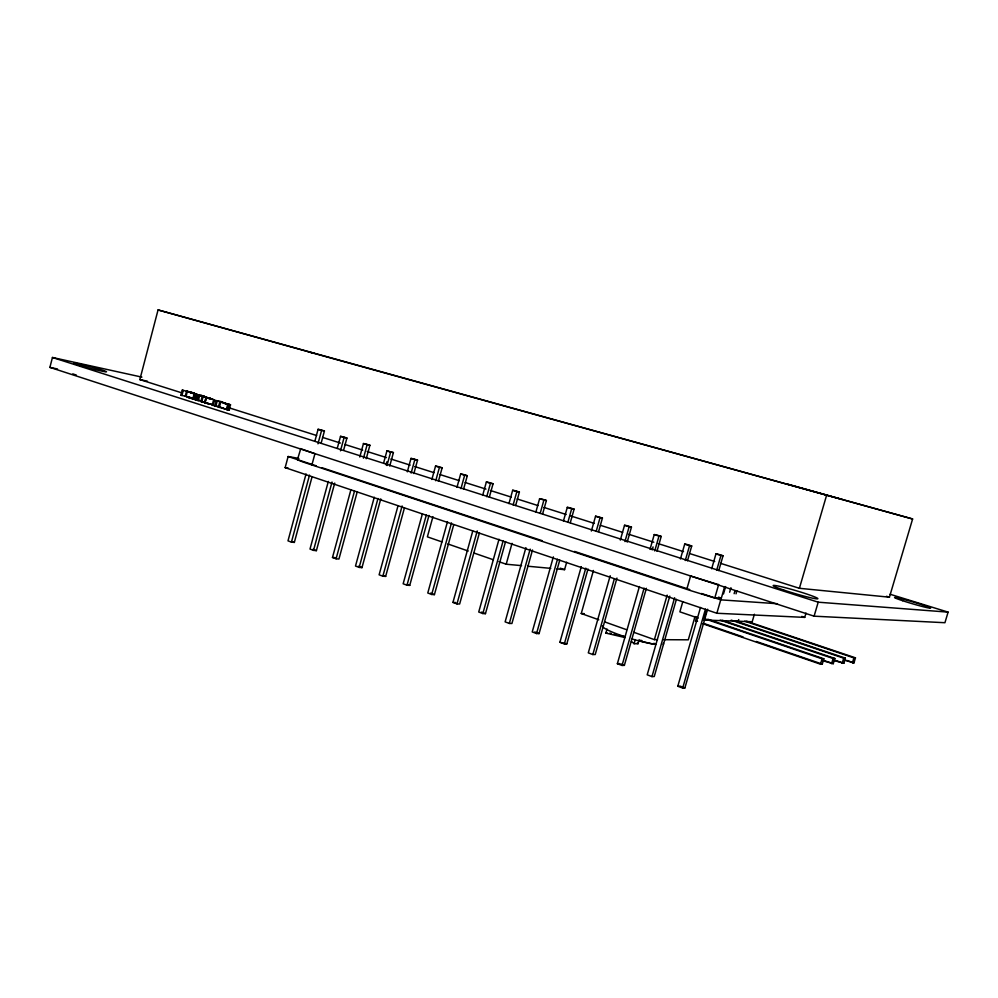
<?xml version="1.0" encoding="UTF-8"?>
<svg xmlns="http://www.w3.org/2000/svg" width="998" height="998" viewBox="0 0 998 998"><rect width="100%" height="100%" fill="white"/><g stroke="black" fill="none" stroke-linecap="round" stroke-linejoin="round"><path stroke-width="1.5" d="M890.079 594.259L948.1 612.123L944.931 622.715L814.094 616.178L49.9 367.376L52.445 357.484L141.903 377.119M181.436 392.738L139.845 379.577L158.058 309.929L912.609 518.985L889.43 597.191L799.398 588.296L720.668 563.371M182.285 390.118L183.258 390.43L181.923 395.507L180.95 395.196L182.285 390.118L194.46 393.237L189.52 391.69M199.463 400.46L192.789 398.963L194.136 393.861L202.245 395.695L201.347 395.408M193.699 399.25L195.047 394.148L194.136 393.861M203.642 396.131L204.54 396.418L196.444 394.584L195.097 399.699L201.983 401.396M195.995 399.986L197.342 394.871L196.444 394.584M199.65 395.595L198.303 400.722L197.392 400.435L198.752 395.308L209.73 398.676M205.101 402.518L200.835 401.52L202.195 396.393L207.359 397.703M201.746 401.807L203.105 396.68L202.195 396.393M207.322 403.479L211.763 404.464L204.166 402.531L206.124 397.441M204.79 402.319C207.983 398.938 205.002 395.944 204.802 396.693L203.991 396.431M213.572 399.973L214.582 400.298L213.21 405.45L212.2 405.138L213.572 399.973L221.731 401.82L220.72 401.508M216.279 400.834L217.202 401.121L215.83 406.286L214.907 405.999L216.279 400.834L222.317 402.206L220.022 401.72M219.785 401.932L220.72 402.231L219.348 407.409L218.412 407.109L219.785 401.932L224.962 403.042M227.157 409.691L226.359 409.417L227.731 404.24L228.53 404.502L227.157 409.691L224.413 408.693M229.328 410.091L227.818 409.704L229.216 404.44L230.7 404.926M229.328 410.041L230.313 404.714L224.039 402.93M805.997 613.046L804.725 617.388L716.863 613.259L285.154 467.638L288.135 456.523L298.864 458.406M300.785 448.589L297.404 459.754L302.718 461.899L691.389 590.866L713.882 597.777L721.005 598.139M306.049 473.925L287.998 540.854L291.428 542.126L294.348 542.413L312 477.044M314.869 441.216L318.075 429.315L320.932 429.901L324.425 430.999L321.219 442.887M311.875 465.031L314.931 453.716L300.46 448.626M291.428 542.126L309.517 475.098M317.963 443.823L321.581 430.412L324.425 430.999M328.317 481.435L310.004 549.062L313.522 550.372L316.403 550.634L334.717 483.082M337.262 448.364L340.518 436.351L343.349 436.924L346.917 438.047L343.661 450.048M313.522 550.372L332.022 482.034M340.48 450.834L344.098 437.473L346.917 438.047M357.284 491.652L338.946 559.03L336.089 558.793L332.496 557.458L350.834 490.006M359.791 457.022L363.459 443.536L366.254 444.098L369.909 445.233L366.241 458.718M336.089 558.793L354.465 491.228M363.447 458.194L367.127 444.684L369.909 445.233M374.262 497.241L355.5 566.041L359.168 567.4L361.987 567.613L380.762 498.9M383.656 462.847L386.925 450.884L393.412 452.593L389.731 466.041M386.014 464.843L386.825 461.862M359.168 567.4L377.98 498.489M386.974 465.53L390.655 452.044L393.412 452.593M397.915 506.161L379.115 574.811L382.858 576.208L385.652 576.395L404.452 507.832M407.321 471.842L411.001 458.406L413.721 458.943L417.538 460.14L413.858 473.551M382.858 576.208L402.119 505.949M411.139 473.064L414.831 459.604L417.538 460.14M422.416 513.758L403.155 583.78L406.997 585.215L409.741 585.377L429.003 515.442M431.847 479.502L435.54 466.091L438.209 466.602L442.126 467.825L438.434 481.223M406.997 585.215L426.308 515.068M435.752 480.749L439.457 467.314L442.126 467.825M432.932 516.677L427.381 536.849L441.977 541.914M447.503 521.592L427.78 592.999L431.697 594.471L434.417 594.608L453.728 524.761M456.959 487.361L460.664 473.975L463.297 474.474L467.301 475.722L463.596 489.095M431.697 594.471L451.483 522.927M460.964 488.646L464.669 475.235L467.301 475.722M479.439 532.77L459.641 604.015L456.972 603.902L452.955 602.393L472.753 531.061M482.645 495.395L486.363 482.022L488.945 482.508L493.049 483.781L489.332 497.141M456.972 603.902L477.231 530.948M486.737 496.705L490.467 483.306L493.049 483.781M499.012 539.257L478.728 612.011L482.845 613.545L485.465 613.645L505.574 541.577M508.943 503.628L512.673 490.268L515.205 490.729L519.397 492.039L515.629 505.549M482.845 613.545L503.179 540.667M513.134 504.963L516.864 491.577L519.397 492.039M498.9 561.687L506.198 564.219L512.036 543.324M525.896 547.665L505.125 621.866L509.329 623.438L511.912 623.5L532.508 549.985M535.876 512.061L539.606 498.701L542.101 499.137L546.393 500.485L542.6 513.982M509.329 623.438L530.163 549.1M540.168 513.421L543.91 500.048L546.393 500.485M553.354 556.884L532.233 631.934L536.55 633.543L539.07 633.58L559.753 560.115M563.483 520.856L567.288 507.346L569.708 507.77L574.112 509.142L570.307 522.64M536.55 633.543L557.47 559.254M567.924 522.104L571.692 508.731L574.112 509.142M556.896 568.935L564.581 569.646L566.664 562.248M588.009 568.972L566.802 643.91L564.344 643.922L559.915 642.263L581.298 566.627M591.365 531.036L595.557 516.203L602.43 518.012L598.613 531.497M564.344 643.922L585.776 568.136M596.293 530.998L600.072 517.625L602.43 518.012M598.8 619.783L581.248 613.521L593.436 570.469M610.202 575.721L588.296 652.854L592.824 654.538L595.232 654.513L616.964 578.067M620.319 540.118L624.523 525.285L626.844 525.659L631.46 527.094L627.193 542.089M592.824 654.538L614.369 578.753M624.935 541.59L629.152 526.732L631.46 527.094M625.16 637.585L605.848 633.094L607.009 629.039M646.392 588.296L624.361 665.367L622.028 665.441L617.375 663.707L639.406 586.525M649.997 549.424L654.239 534.579L656.472 534.928L661.212 536.413L656.983 551.233M652.205 549.898L653.054 546.904M622.028 665.441L644.109 588.109M654.738 550.946L658.979 536.076L661.212 536.413M639.182 639.643L638.009 643.735L634.104 643.735L635.289 639.618M633.917 632.333L654.389 639.643L667.163 595.107M669.783 596.105L647.203 674.835L651.968 676.607L654.239 676.507L676.395 599.361M680.436 558.98L684.703 544.122L686.874 544.446L691.726 545.968L687.472 560.801M651.968 676.607L674.611 597.74M685.289 560.527L689.568 545.644L691.726 545.968M682.744 601.869L679.875 611.836L698.188 618.099M686.761 589.356L690.591 576.033L716.938 584.154M695.007 616.527L688.296 639.818L663.645 639.693M696.716 616.876L695.469 621.23L697.552 621.292M707.607 609.229L684.89 687.921L682.682 688.071L677.792 686.25L700.521 607.445M711.661 568.785L715.953 553.915L718.049 554.202L723.039 555.761L718.747 570.619M682.682 688.071L705.474 609.104M716.651 570.369L720.943 555.474L723.039 555.761M704.226 618.585L706.721 609.953M714.793 597.952L718.66 584.541L717.749 584.366M716.863 613.259L720.743 599.848L777.454 603.728M721.267 598.401L724.673 586.612M723.5 593.91L725.621 586.575M729.638 592.213L730.935 587.735M734.129 593.685L734.99 590.691M736.025 593.835L736.886 590.853M737.859 622.503L738.72 619.571M754.388 614.257L752.205 621.742L703.815 620.02M799.398 588.296L826.731 494.833M814.094 616.178L818.198 602.193L948.1 612.123M820.493 664.181L822.078 658.817L823.849 658.767L822.277 664.119L820.493 664.181L702.817 623.75M831.571 663.745L833.118 658.493L834.827 658.443L833.28 663.682L822.789 660.738M842.2 663.333L843.722 658.181L845.356 658.144L843.834 663.271L833.442 660.352M852.404 662.934L853.901 657.882L855.461 657.844L853.976 662.872L843.56 659.928M204.166 402.493L205.151 402.643M188.023 397.366L189.171 397.553M677.792 686.25L680.012 686.1L684.89 687.921M617.375 663.707L619.733 663.645M559.915 642.263L566.802 643.91M654.389 639.643L657.47 639.656M605.848 633.094L607.333 633.119M196.88 394.297L192.701 393.299M581.248 613.521L584.279 613.633M452.955 602.393L455.624 602.518M205.401 402.83L208.058 403.392M206.761 397.691L209.393 398.526L208.57 398.314M332.496 557.458L335.365 557.695M506.198 564.219L521.567 565.641M527.705 566.215L550.759 568.361M228.006 409.741L224.775 408.768M189.358 397.703L192.152 398.664M222.18 407.883L225.373 408.906M285.154 467.638L288.222 468.137M227.881 409.617L228.941 409.879M223.54 402.73L224.937 403.042M222.404 408.182L225.56 409.305M195.034 399.312L189.333 397.79L195.109 399.138M222.08 407.87L223.028 408.17M207.384 397.516L206.786 397.753L208.033 398.165M207.21 397.765L213.148 399.362L209.306 398.239M224.301 403.105L223.303 402.93L227.631 404.215M212.2 405.138L220.371 406.947L219.36 406.623M214.907 405.999L221.082 407.421L218.662 406.872M218.412 407.109L222.529 408.07M223.053 402.631L221.494 402.069M192.789 398.963L198.565 400.186M201.297 400.996L202.295 401.208L200.349 400.797M200.835 401.52L205.101 402.306M49.9 367.376L57.497 368.973M180.95 395.196L188.335 396.867M192.29 398.127L193.125 398.302L188.185 396.73M201.134 401.308L202.083 401.52M205.463 402.705L208.033 403.317M139.845 379.577L147.454 381.224M189.882 397.703L193.138 398.589M228.53 404.502L225.298 403.666M609.79 633.156L611.25 633.493M614.169 634.167L615.629 634.503M618.535 635.177L619.983 635.514M640.466 640.279L641.951 640.629M653.802 643.386L655.274 643.722L651.619 643.722L638.446 640.666M192.814 393.324L196.943 394.26M225.498 408.943L228.218 409.642M221.581 402.044L223.552 402.581M228.043 404.028L224.438 403.254L225.56 403.741M191.928 398.264L192.614 398.452M209.206 398.152L211.651 398.838L210.229 398.489M193.5 393.249L190.705 392.613L191.741 393.025M209.393 398.202L210.116 398.452M193.949 393.374C199.45 394.784 184.468 390.842 192.152 393.212M208.607 398.377L207.921 398.19M207.359 403.554L205.438 402.893M192.252 393.175L192.938 393.424L191.491 393.025M308.282 351.783L912.609 518.985M158.058 309.929L314.046 353.329M787.098 483.968L842.05 499.387M228.093 404.103L229.166 404.427M209.181 403.691L210.304 404.04L209.468 403.716M193.749 398.713L193.525 398.701M206.162 397.117L207.097 397.416M886.461 596.28L889.43 597.191M206.723 397.828L205.513 397.391M318.075 429.315L321.581 430.412M340.518 436.351L344.098 437.473M363.459 443.536L367.127 444.684M386.925 450.884L390.655 452.044M411.001 458.406L414.831 459.604M435.54 466.091L439.457 467.314M460.664 473.975L464.669 475.235M486.363 482.022L490.467 483.306M512.673 490.268L516.864 491.577M539.606 498.701L543.91 500.048M567.288 507.346L571.692 508.731M595.557 516.203L600.072 517.625M624.523 525.285L629.152 526.732M654.239 534.579L658.979 536.076M684.703 544.122L689.568 545.644M715.953 553.915L720.943 555.474M189.271 397.753L188.098 397.454M201.683 395.707L203.542 396.194M228.979 407.783L316.616 435.515M322.566 437.398L340.393 443.037M344.846 444.447L362.673 450.086M367.127 451.495L386.438 457.608M390.892 459.018L410.203 465.13M414.657 466.54L433.968 472.653M439.918 474.537L459.23 480.649M465.168 482.521L485.964 489.107M490.417 490.517L511.213 497.091M517.164 498.975L537.959 505.562M543.898 507.433L566.178 514.494M570.631 515.904L594.409 523.426M600.347 525.297L622.627 532.346M628.565 534.229L653.827 542.226M658.281 543.636L683.53 551.62M689.481 553.503L714.73 561.5M52.445 357.484L818.198 602.193M801.768 616.415L804.725 617.388M288.135 456.523L316.191 465.817M322.092 467.775L542.089 540.667M574.574 551.42L689.73 589.581M701.544 593.498L720.743 599.848M746.579 621.205L855.461 657.844M744.745 621.143L853.901 657.882M734.665 620.731L845.356 658.144M731.185 620.132L843.722 658.181M846.628 660.377L853.976 662.872M722.165 620.207L834.827 658.443M720.194 620.145L833.118 658.493M834.989 660.252L843.834 663.271M560.227 568.161L564.581 569.646M707.832 619.209L823.849 658.767M705.773 619.134L822.078 658.817M823.051 660.189L833.28 663.682M703.415 623.313L743.036 636.911M756.247 641.452L822.277 664.119M447.815 543.947L468.249 551.033M474.087 553.067L493.062 559.653M604.651 621.879L626.594 629.713M383.157 575.472L385.652 576.395M407.184 584.429L409.741 585.377M534.766 631.971L539.07 633.58M620.893 664.069L624.361 665.367M292.065 541.552L294.348 542.413M312.898 549.324L316.403 550.634M358.332 566.253L361.987 567.613M430.487 593.149L434.417 594.608M481.36 612.111L485.465 613.645M718.572 597.141L720.444 597.889M637.198 643.049L638.009 643.735M631.372 641.302L634.104 643.735M76.322 375.061A16.916 0.898 14.6 0 1 72.792 373.863M663.258 643.261A31.799 4.042 16.5 0 1 663.159 644.434M655.686 644.434A31.799 4.042 16.5 0 1 631.896 638.907M625.309 636.861A31.799 4.042 16.5 0 1 602.543 625.946M623.139 636.262A35.641 4.728 16.5 0 1 624.237 636.512M186.564 391.141L185.229 396.206L189.483 397.478L186.052 396.381L187.387 391.328L190.818 392.401L186.564 391.141M220.396 407.234L220.396 407.234M902.629 600.709A18.7 0.936 16.4 0 0 930.548 608.169A18.7 0.936 16.4 0 0 904.787 599.648A18.7 0.936 16.4 0 0 902.629 600.709M783.567 589.98A23.179 1.534 16.4 0 0 817.849 598.738A23.179 1.534 16.4 0 0 785.488 587.76A23.179 1.534 16.4 0 0 783.567 589.98M81.312 365.867A16.916 0.786 14.7 0 0 106.499 371.817A16.916 0.786 14.7 0 0 82.659 364.806A16.916 0.786 14.7 0 0 81.312 365.867"/></g></svg>
